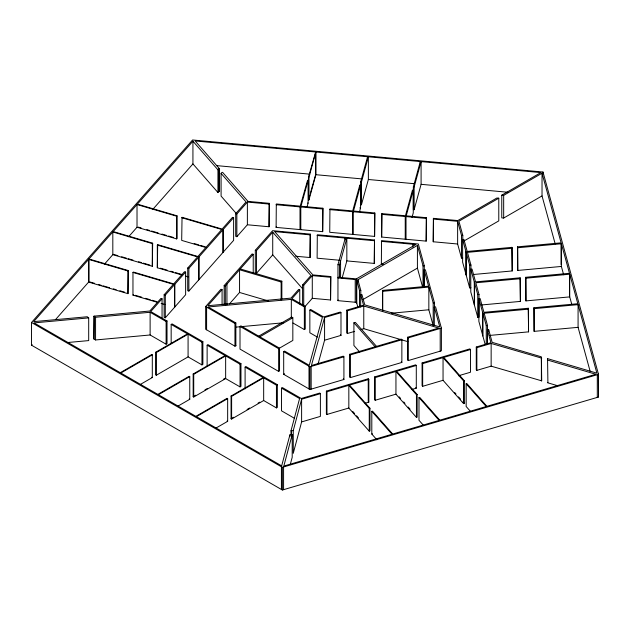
<?xml version="1.0" encoding="UTF-8"?>
<svg xmlns="http://www.w3.org/2000/svg" width="630" height="630" viewBox="0 0 630 630"><rect width="100%" height="100%" fill="white"/><g stroke="black" fill="none" stroke-linecap="round" stroke-linejoin="round"><path stroke-width="0.94" d="M290.225 464.696L292.202 457.285L292.202 434.59L289.934 434.81L281.665 465.869L196.426 416.658L227.658 398.632L227.099 398.302L195.867 416.335L158.406 394.711L189.756 376.606L189.197 376.283L157.846 394.38L120.834 373.015L152.303 354.848L151.743 354.525L120.275 372.692L34.028 322.891L88.696 317.898L88.696 340.594L68.197 342.468M290.989 434.629L290.989 430.841L299.581 398.562L281.5 388.127L281.5 410.823L294.643 418.415M292.202 434.59L283.823 466.074L595.878 374.275L547.549 360.053L547.557 358.635L596.87 373.149L578.08 304.636L534.122 308.661L533.878 307.755L577.828 303.731L569.725 274.2L525.932 278.2L525.688 277.294L569.481 273.294L561.377 243.755L517.75 247.748L517.506 246.842L561.125 242.849L542.028 173.226L503.669 195.371L501.763 195.174L501.763 217.87L503.669 218.051L542.028 195.922L542.028 173.226M293.257 430.629L301.613 399.215L320.394 393.695L320.394 416.391L301.613 421.911L293.257 453.324L293.257 430.629L290.989 430.841M221.091 173.407L246.046 201.946L235.707 213.664L235.707 236.36L236.856 236.699L247.377 224.776L269.049 226.753L269.254 203.325L248 201.38L222.658 172.407L222.036 172.344L221.091 173.407L221.091 196.103L236.447 213.672M269.049 226.753L269.254 203.325M308.094 180.385L300.998 206.23L322.883 208.231L322.678 231.659L276.113 227.398L276.31 203.97L300.226 206.16L307.574 180.338L308.094 180.385L308.094 203.081L307.078 206.774M276.113 227.398L276.31 226.666M308.968 199.883L308.968 177.188L315.874 152.003L315.874 174.699L308.968 199.883L308.48 199.836L308.48 177.14L315.646 151.98L315.646 174.675L310.338 193.315M295.714 256.237L310.055 257.544L310.259 234.116L272.617 230.674L255.315 250.275L255.315 272.979L256.465 273.31L272.727 254.882L272.727 232.186L256.465 250.614L256.465 273.31M322.678 231.659L322.883 208.231M310.055 257.544L310.259 234.116M339.444 260.237L317.118 258.19L317.315 234.762L374.488 239.991L374.291 263.419L346.839 260.907L342.082 278.255M360.557 185.283L353.493 211.026L374.795 212.979L374.598 236.407L329.742 232.305L329.939 208.876L352.705 210.956L359.769 185.212L360.557 185.283L360.557 207.979L359.549 211.656M304.952 306.621L312.283 298.313L330.569 299.99L330.774 276.554L312.897 274.924L274.672 231.612L310.055 234.848M357.769 306.81L356.548 302.361L337.948 300.66L337.971 264.679L345.272 238.069L345.272 239.959M361.431 204.782L361.431 182.086L368.369 156.799L368.369 179.495L361.431 204.782L360.651 204.711L360.651 182.007L367.581 156.728L367.581 158.618M318.126 363.746L324.584 340.216L340.988 335.388L340.988 312.693L324.584 317.52L311.409 365.526L343.326 356.139L343.917 356.8L343.917 379.496L309.96 389.482L283.689 374.315L283.689 351.619L284.595 351.091L309.251 365.329L322.418 317.323L309.85 310.062L309.85 332.758L317.394 337.113M339.538 277.121L339.538 264.82L346.839 238.211L346.839 260.907M330.569 299.99L330.774 276.554M337.948 300.66L338.145 299.927M374.598 236.407L374.795 212.979M374.291 263.419L374.488 239.991M413.256 190.205L406.216 215.846L426.376 217.696L426.179 241.125L381.654 237.053L381.859 213.625L405.437 215.775L412.469 190.134L413.256 190.205L413.256 212.909L411.996 217.484M381.654 237.053L381.859 213.625M383.253 264.238L381.347 264.065L381.552 240.636L418.32 243.999L424.281 265.726L424.281 286.532M381.347 264.065L381.552 263.332M501.763 195.174L540.902 172.581L421.092 161.619L421.092 184.322L414.13 209.695L413.351 209.625L413.351 186.929L420.312 161.548L195.166 140.963L219.547 168.848L219.547 191.544L218.862 191.481L217.941 192.504L192.93 163.902L192.93 141.207L137.379 204.144L177.03 215.814L177.03 238.51L176.668 238.912L137.017 227.249L128.646 236.746M414.13 209.695L414.13 187L421.092 161.619M426.179 241.125L426.376 217.696M462.782 258.009L461.499 258.087L457.632 243.999L433.235 241.77L433.44 218.342L457.79 220.563L496.842 198.017L498.779 198.198L498.779 220.894L464.003 240.975M433.235 241.77L433.44 218.342M308.48 199.836L309.81 195.182M31.5 322.489L192.575 139.978L542.997 172.022L598.5 374.338L598.5 397.034L282.374 490.022L31.5 345.185L31.5 322.489L282.374 467.326L598.5 374.338M88.98 281.689L88.98 258.985L128.331 270.561L127.969 270.971L88.617 259.395L33.681 321.647L87.263 316.748L88.696 317.898M88.98 258.985L112.817 231.974L152.318 243.597L152.68 243.188L113.179 231.564L137.017 204.553L176.668 216.216L177.03 215.814M31.5 345.185L32.114 344.492M55.661 319.441L88.617 282.09L88.617 259.395M104.446 264.167L112.817 254.67L112.817 231.974M152.885 209.278L192.93 163.902M132.962 272.443L133.332 272.034L173.715 283.909L184.48 271.711L185.63 272.05L185.63 294.745L165.296 317.788L164.147 317.449L164.147 294.753L173.352 284.319L132.962 272.443L132.962 295.139L157.382 302.321M205.908 247.519L181.684 240.392L182.046 217.287L222.114 229.076L232.462 217.342L233.612 217.681L233.612 240.376L188.874 291.068L187.724 290.729L187.724 268.034L197.552 256.898L157.327 245.07L157.327 267.766L181.645 274.916M162.052 298.762L150.735 311.582L167.021 320.985L167.021 343.681L166.107 344.208L150.121 334.979L95.571 339.964L93.925 339.011L94.098 316.126L149.782 311.031L160.902 298.431L162.052 298.762L162.052 318.623M165.296 317.788L165.296 295.084L185.63 272.05M188.874 291.068L188.874 268.372L233.612 217.681M236.856 236.699L236.856 214.003L247.377 202.073L269.049 204.057M236.03 345.752L234.951 346.177L205.648 329.262L205.648 306.558L220.925 289.249L222.075 289.587L222.075 304.715M224.17 304.487L224.17 285.571L252.071 253.953L253.221 254.292L253.221 273.207M222.075 289.587L207.829 305.723L290.981 298.116L298.62 289.461L299.762 289.8L299.762 303.983M225.32 304.825L225.32 285.91L253.221 254.292M229.462 303.904L239.557 292.47L239.557 269.774L281.137 282.004L281.854 281.185L240.282 268.955M302.589 304.825L302.589 284.973L310.944 275.499L272.727 232.186M299.762 289.8L291.934 298.675L305.251 306.361L305.251 329.057L304.345 329.584L292.95 323.001M303.731 306.109L303.731 285.303L312.283 275.617L330.569 277.287M217.941 192.504L217.941 169.809L218.862 168.785L219.547 168.848M157.327 245.07L157.689 244.66L197.914 256.497L221.752 229.477L181.684 217.696M88.617 282.09L127.969 293.667L128.331 270.561M112.817 254.67L152.318 266.293L152.68 243.188M93.925 339.011L94.098 316.126M132.962 295.139L133.332 294.73M157.327 267.766L157.689 244.66M93.925 316.315L95.571 317.268L150.121 312.275L166.107 321.505L167.021 320.985M171.163 324.426L172.069 323.899L202.876 341.688L202.876 364.384L201.962 364.904L188.079 356.887L156.279 375.252L155.72 374.921L155.72 352.225L187.519 333.868L171.163 324.426L171.163 343.342M156.279 375.252L156.279 352.556L188.079 334.191L201.962 342.208L202.876 341.688M205.648 306.558L234.951 323.481L235.864 322.954L235.864 345.657M207.128 345.193L208.042 344.665L240.959 363.675L240.959 386.371L240.046 386.891L225.65 378.583L193.725 397.01L193.166 396.687L193.166 373.992L225.091 355.564L207.128 345.193L207.128 365.998M240.006 326.403L240.912 325.875L279.547 348.177L279.547 370.873L278.633 371.401L240.006 349.099L240.006 326.403L278.633 348.697L278.633 371.401M140.395 384.418L152.303 377.543L152.303 354.848M235.864 322.954L208.168 306.967L291.32 299.368L304.345 306.889L305.251 306.361M359.533 306.621L359.533 290.54L356.548 279.665L337.948 277.964L338.145 277.231L356.336 278.893L415.863 244.527L381.347 241.369M258.709 336.152L291.706 317.095L292.832 317.748L292.832 340.444L278.452 348.744M193.725 397.01L193.725 374.315L225.65 355.887L240.046 364.195L240.959 363.675M498.779 198.198L458.908 221.217L462.782 235.313L462.782 240.038M357.879 281.681L357.879 279.791L417.414 245.416L423.013 265.844L423.013 286.65M259.836 336.798L292.832 317.748M309.85 310.062L310.755 309.535L323.623 316.969L340.405 312.031L340.988 312.693M193.166 396.687L195.686 395.231M204.931 389.899L207.451 388.442M223.414 379.228L225.091 378.26M245.101 367.117L246.007 366.589L277.35 384.686L277.35 407.382L276.444 407.901L263.671 400.53L231.619 419.037L231.06 418.714L231.06 396.018L263.112 377.512L245.101 367.117L245.101 388.868M177.896 406.153L189.756 399.31L189.756 376.606M362.982 299.541L417.414 268.112L417.414 245.416M231.619 419.037L231.619 396.341L263.671 377.835L276.444 385.206L277.35 384.686M283.689 374.315L284.595 373.795M281.5 388.127L282.405 387.6L301.258 398.491L319.812 393.033L320.394 393.695M231.06 418.714L233.588 417.249M247.086 409.461L249.614 407.996M258.048 403.129L259.733 402.153M215.838 428.148L227.658 421.328L227.658 398.632M346.776 310.157L363.557 305.219L360.659 294.659L361.927 294.549L364.762 304.865L439.772 326.931L434.291 306.96L435.566 306.841L441.402 328.12L441.402 350.815L408.224 360.573L407.641 359.911L407.641 337.215L438.779 328.057L363.77 305.991L347.358 310.818L346.776 310.157L346.776 332.853L347.358 333.514L354.651 331.372M359.691 352.028L353.91 345.484L353.91 322.788L355.328 322.371L376.512 346.374M361.037 329.49L363.77 328.687L407.838 341.649M349.697 354.265L401.279 339.09L401.861 339.751L401.861 362.447L350.28 377.622L349.697 376.96L349.697 354.265L350.28 354.926L350.28 377.622M283.689 351.619L309.96 366.786L343.917 356.8M350.28 354.926L401.861 339.751M407.641 337.215L408.224 337.877L441.402 328.12M368.826 379.449L349.54 385.119L369.96 408.256L369.96 430.952L369.251 431.156L348.831 408.027L326.962 414.453L326.379 413.8L326.379 391.096L368.243 378.787L368.826 379.449L368.826 402.145L365.156 403.224M416.296 365.479L396.648 371.259L417.147 394.482L417.147 417.178L416.438 417.391L395.947 394.167L375.197 400.27L374.614 399.609L374.614 376.913L415.713 364.817L416.296 365.479L416.296 388.175L411.618 389.553M470.484 349.54L443.748 357.407L464.326 380.717L464.326 403.42L463.617 403.625L443.048 380.307L422.667 386.308L422.084 385.647L422.084 362.943L469.901 348.878L470.484 349.54L470.484 372.236L458.498 375.764M476.272 347.004L490.935 342.689L487.368 329.687L488.636 329.569L492.14 342.334L541.351 356.816L541.713 380.843L491.148 366.156L476.855 370.361L476.272 369.7L476.272 347.004L476.855 347.666L476.855 370.361M326.379 391.096L326.962 391.758L348.831 385.324L369.251 408.46L369.251 431.156M374.614 376.913L375.197 377.575L395.947 371.472L416.438 394.695L416.438 417.391M422.084 362.943L422.667 363.605L443.048 357.612L463.617 380.93L463.617 403.625M476.855 347.666L491.148 343.46L541.713 358.139M369.251 408.46L369.96 408.256M416.438 394.695L417.147 394.482M463.617 380.93L464.326 380.717M376.85 439.772L371.802 434.046L371.802 411.351L372.511 411.146L392.71 434.038M423.533 425.423L418.989 420.281L418.989 397.577L419.698 397.373L439.827 420.178M470.689 411.634L466.161 406.508L466.161 383.812L466.869 383.599L486.927 406.326M371.802 434.046L372.511 433.842M547.557 358.635L547.903 382.646M473.287 274.507L512.214 270.947L511.969 247.346L467.2 251.441L463.901 239.384L462.617 239.463L462.617 262.159L469.665 287.863L470.941 287.752M512.214 248.251L467.452 252.346L470.941 265.049L470.941 269.782M423.013 265.844L424.281 265.726M462.617 239.463L469.665 265.167L470.941 265.049M424.132 286.941L424.132 269.923L425.4 269.805L434.456 302.817L434.456 307.542M520.388 278.712L475.8 282.783L479.013 294.486L479.013 317.181L477.745 317.3L470.783 291.942L470.783 269.246L472.059 269.128L475.555 281.878L520.144 277.806L520.388 301.408L481.619 304.952M517.506 246.842L517.75 270.443L561.377 266.451L563.653 274.759M359.533 290.54L360.801 290.422L360.801 295.155M382.505 310.251L382.505 290.391L428.589 286.177L424.132 269.923M382.505 290.391L382.749 291.296L428.841 287.083L433.188 302.928L433.188 325.623L428.841 309.779L428.841 287.083M470.783 269.246L477.745 294.596L479.013 294.486M485.21 344.531L478.863 321.371L478.863 298.675L480.131 298.557L483.903 312.322L528.318 308.259L528.562 331.86L489.943 335.396M433.188 302.928L434.456 302.817M235.565 327.159L283.5 322.78M391.395 313.204L428.841 309.779M525.688 277.294L525.932 300.896L569.725 296.895L571.756 304.282M528.562 309.165L484.155 313.228L487.518 325.489L487.518 344.405M478.863 298.675L486.25 325.608L487.518 325.489M533.878 307.755L534.122 331.356L578.08 327.34L590.176 371.448M433.235 219.075L457.632 221.303L461.499 235.384L462.782 235.313M216.72 165.627L309.763 174.14M315.646 174.675L361.73 178.888M368.369 179.495L414.43 183.708M421.092 184.322L507.788 192.244M276.113 204.703L322.678 208.963M329.742 209.609L374.598 213.712M381.654 214.357L426.179 218.429M317.118 235.494L374.291 240.723M337.971 264.679L339.538 264.82M308.48 177.14L308.968 177.188M360.651 182.007L361.431 182.086M413.351 186.929L414.13 187M307.574 203.033L308.094 203.081M359.769 207.908L360.557 207.979M235.707 213.664L236.856 214.003M255.315 250.275L256.465 250.614M138.324 227.123L141.159 227.958M146.821 229.619L149.656 230.454M151.539 231.013L158.154 232.95M161.926 234.061L166.651 235.455M168.533 236.006L173.258 237.4M194.158 243.542L198.82 244.912M200.679 245.464L205.341 246.834M302.589 284.973L303.731 285.303M187.724 268.034L188.874 268.372M224.17 285.571L225.32 285.91M113.179 254.268L117.881 255.646M121.645 256.757L126.346 258.135M128.229 258.694L132.93 260.072M138.576 261.733L141.396 262.568M143.278 263.12L149.861 265.057M160.493 268.183L167.044 270.105M170.785 271.207L173.589 272.034M175.463 272.585L182.007 274.515M185.393 276.019L188.197 276.846M547.549 382.749L557.77 385.757M239.557 292.47L268.199 300.896M164.147 294.753L165.296 295.084M89.917 281.964L94.602 283.342M98.351 284.445L101.162 285.272M103.037 285.823L109.596 287.752M113.345 288.855L116.156 289.682M119.905 290.784L124.59 292.162M135.206 295.281L141.781 297.218M145.538 298.321L150.231 299.707M152.113 300.258L156.807 301.636M161.146 303.424L164.903 304.534M155.72 352.225L156.279 352.556M193.166 373.992L193.725 374.315M231.06 396.018L231.619 396.341M151.743 377.22L152.303 377.543M189.197 398.979L189.756 399.31M227.099 420.998L227.658 421.328M466.161 383.812L486.218 406.531M454.687 392.49L455.97 393.947M458.538 396.861L460.467 399.042M463.042 401.956L464.326 403.42M401.279 361.785L401.861 362.447M415.713 387.513L416.296 388.175M353.91 322.788L375.094 346.791M418.989 397.577L439.118 420.391M399.215 396.861L400.491 398.31M403.696 401.94L404.98 403.389M408.177 407.019L410.099 409.201M272.727 254.882L302.526 288.65M340.405 334.727L340.988 335.388M368.826 402.145L368.243 401.483L368.243 378.787M343.326 378.835L343.917 379.496M371.802 411.351L392.01 434.243M352.729 411.429L354.643 413.603M356.556 415.769L358.47 417.934M192.93 141.207L217.941 169.809M598.5 397.034L598.287 373.566M542.028 195.922L555.195 243.905M417.414 268.112L422.502 286.682M357.879 279.791L360.801 290.422M503.669 195.355L503.669 218.067M512.214 270.947L511.969 247.346M520.388 301.408L520.144 277.806M528.562 331.86L528.318 308.259M597.295 374.685L597.295 397.388M578.08 304.636L578.08 327.34M569.725 274.2L569.725 296.895M569.481 274.239L569.481 295.045M561.377 243.755L561.377 266.451M561.125 243.794L561.125 264.6M542.997 172.022L542.997 173.911M541.383 358.242L541.383 380.937M534.122 308.661L534.122 331.356M525.932 278.2L525.932 300.896M517.75 247.748L517.75 270.443M491.148 343.46L491.148 366.156M488.636 329.569L488.636 331.459M487.368 329.687L487.368 343.87M486.25 325.608L486.25 344.523M482.887 313.346L482.887 336.042M482.635 312.441L482.635 335.136M477.745 294.596L477.745 317.3M474.532 282.901L474.532 305.597M474.288 281.996L474.288 304.692M469.665 265.167L469.665 287.863M466.184 252.465L466.184 275.16M465.932 251.559L465.932 274.255M461.499 235.384L461.499 258.087M457.632 221.303L457.632 243.999M443.048 357.612L443.048 380.307M440.197 328.474L440.197 351.17M434.291 306.96L434.291 324.93M422.667 363.605L422.667 386.308M420.312 161.548L420.312 163.446M412.815 244.243L412.815 247.086M408.224 337.877L408.224 360.573M406.019 216.586L406.019 239.282M405.232 216.507L405.232 239.211M395.947 371.472L395.947 394.167M382.749 291.296L382.749 311.157M375.197 377.575L375.197 400.27M363.77 305.991L363.77 328.687M360.659 294.659L360.659 306.96M359.769 185.212L359.769 187.102M356.761 280.437L356.761 303.132M356.548 279.665L356.548 302.361M356.336 278.893L356.336 299.699M355.21 279.547L355.21 302.243M353.288 211.759L353.288 234.455M352.509 211.688L352.509 234.384M348.831 385.324L348.831 408.027M347.358 310.818L347.358 333.514M340.578 261.041L340.578 277.113M326.962 391.758L326.962 414.453M324.584 317.52L324.584 340.216M312.283 275.617L312.283 298.313M311.165 366.432L311.165 389.127M309.96 366.786L309.96 389.482M309.007 366.235L309.007 388.93M307.574 180.338L307.574 182.227M304.345 306.889L304.345 329.584M301.613 399.215L301.613 421.911M300.801 206.963L300.801 229.659M300.014 206.892L300.014 229.588M291.501 431.14L291.501 434.928M291.32 299.368L291.32 318.284M289.934 434.81L289.934 436.7M283.579 466.972L283.579 489.675M282.374 467.326L282.374 490.022M281.854 281.185L281.854 299.155M281.421 466.775L281.421 489.471M281.137 282.004L281.137 299.974M276.444 385.206L276.444 407.901M263.671 377.835L263.671 400.53M247.377 202.073L247.377 224.776M240.046 364.195L240.046 386.891M234.951 323.481L234.951 346.177M226.942 284.067L226.942 304.873M225.65 355.887L225.65 378.583M223.256 229.407L223.256 252.102M222.894 229.816L222.894 252.512M218.862 168.785L218.862 191.481M206.601 307.117L206.601 329.813M201.962 342.208L201.962 364.904M199.056 256.827L199.056 279.523M198.694 257.237L198.694 279.933M188.079 334.191L188.079 356.887M176.668 216.216L176.668 238.912M174.856 284.248L174.856 306.944M174.494 284.658L174.494 307.353M166.107 321.505L166.107 344.208M152.318 243.597L152.318 266.293M150.121 312.275L150.121 334.979M137.017 204.553L137.017 227.249M127.969 270.971L127.969 293.667M95.571 317.268L95.571 339.964"/></g></svg>
